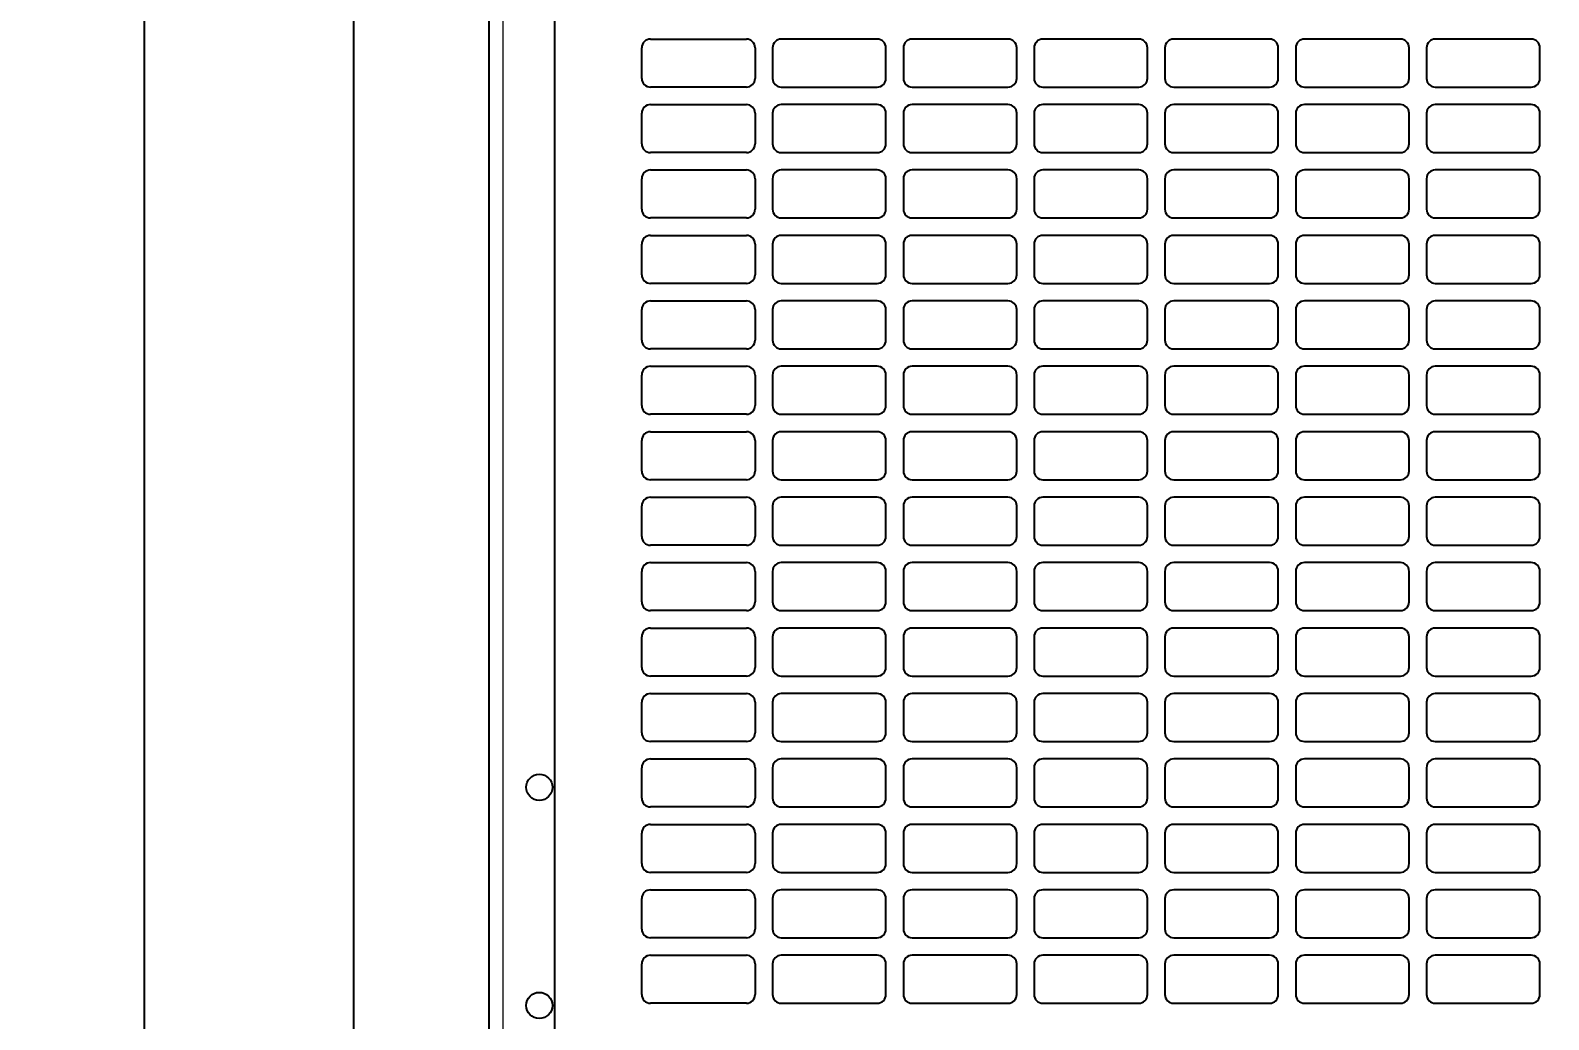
# Model space of a CAD drawing. Header units: millimetres. Extents: x -615 to 971, y 528 to 2003.
# Drawn here: x -615.3 to -267.1, y 846.7 to 1073.4 of the extents above; entities that cross this region are included whole.
import ezdxf

# ---------------------------------------------------------------- set-up
doc = ezdxf.new("R2010")
doc.units = ezdxf.units.MM
doc.layers.add('FORMAT', color=7, linetype='Continuous')
doc.styles.add('SLDTEXTSTYLE0', font='TXT', dxfattribs={"width": 0.75})
doc.dimstyles.new('SLDDIMSTYLE0', dxfattribs={"dimtxt": 20, "dimasz": 10, "dimexe": 0, "dimexo": 0.0625, "dimgap": 5, "dimtad": 2, "dimdec": 1, "dimrnd": 1e-09, "dimzin": 12, "dimdsep": 46, "dimtxsty": 'SLDTEXTSTYLE0', "dimsah": 1, "dimcen": 0.09, "dimadec": 0, "dimazin": 3, "dimtfac": 1, "dimtofl": 0, "dimtmove": 0, "dimatfit": 3, "dimfxl": 0, "dimfrac": 2, "dimtolj": 1, "dimtzin": 12, "dimarcsym": 0})

# ---------------------------------------------------------------- blocks, each defined once
blk = doc.blocks.new('_D')
at = {"layer": 'FORMAT'}
for p, q in [((-481.57, 1841.41), (-590.21, 1841.41)), ((-589.21, 1841.41), (-589.21, 758.39)), ((-481.57, 758.39), (-590.21, 758.39))]:
    blk.add_line(p, q, dxfattribs=at)
for points in [[(-589.21, 1841.41), (-590.75, 1831.41), (-587.67, 1831.41)], [(-589.21, 758.39), (-587.67, 768.39), (-590.75, 768.39)]]:
    blk.add_solid(points, dxfattribs=at)
at = {"layer": 'FORMAT', "insert": (-614.99, 1270.35), "char_height": 20, "attachment_point": 1, "rotation": 90, "style": 'SLDTEXTSTYLE0'}
blk.add_mtext('1083', dxfattribs=at)
blk = doc.blocks.new('_D_4')
at = {"layer": 'FORMAT'}
for p, q in [((-495.06, 1299.89), (-495.06, 676.4)), ((-39.06, 1299.89), (-39.06, 676.4)), ((-495.06, 677.4), (-39.06, 677.4))]:
    blk.add_line(p, q, dxfattribs=at)
for points in [[(-495.06, 677.4), (-485.06, 675.86), (-485.06, 678.94)], [(-39.06, 677.4), (-49.06, 678.94), (-49.06, 675.86)]]:
    blk.add_solid(points, dxfattribs=at)
at = {"layer": 'FORMAT', "insert": (-289.22, 703.18), "char_height": 20, "attachment_point": 1, "style": 'SLDTEXTSTYLE0'}
blk.add_mtext('456', dxfattribs=at)
blk = doc.blocks.new('_D_5')
at = {"layer": 'FORMAT'}
for p, q in [((-495.07, 1824.9), (-542.21, 1824.9)), ((-541.21, 1824.9), (-541.21, 774.9)), ((-495.07, 774.9), (-542.21, 774.9))]:
    blk.add_line(p, q, dxfattribs=at)
for points in [[(-541.21, 1824.9), (-542.75, 1814.9), (-539.67, 1814.9)], [(-541.21, 774.9), (-539.67, 784.9), (-542.75, 784.9)]]:
    blk.add_solid(points, dxfattribs=at)
at = {"layer": 'FORMAT', "insert": (-566.99, 1270.35), "char_height": 20, "attachment_point": 1, "rotation": 90, "style": 'SLDTEXTSTYLE0'}
blk.add_mtext('1050', dxfattribs=at)

msp = doc.modelspace()

# ---------------------------------------------------------------- linework, layer by layer
at = {"color": 7, "linetype": 'Continuous', "lineweight": 25}
for p, q in [((-510.06, 758.4), (-510.06, 1841.4)), ((-475.06, 1062.4), (-475.06, 1069.4)), ((-473.06, 1071.4), (-451.06, 1071.4)), ((-449.06, 1069.4), (-449.06, 1062.4)), ((-445.06, 1069.4), (-445.06, 1062.4)), ((-421.06, 1071.4), (-443.06, 1071.4)), ((-419.06, 1062.4), (-419.06, 1069.4)), ((-415.06, 1069.4), (-415.06, 1062.4)), ((-391.06, 1071.4), (-413.06, 1071.4)), ((-389.06, 1062.4), (-389.06, 1069.4)), ((-385.06, 1069.4), (-385.06, 1062.4)), ((-361.06, 1071.4), (-383.06, 1071.4)), ((-359.06, 1062.4), (-359.06, 1069.4)), ((-355.06, 1069.4), (-355.06, 1062.4)), ((-331.06, 1071.4), (-353.06, 1071.4)), ((-329.06, 1062.4), (-329.06, 1069.4)), ((-325.06, 1069.4), (-325.06, 1062.4)), ((-301.06, 1071.4), (-323.06, 1071.4)), ((-299.06, 1062.4), (-299.06, 1069.4)), ((-295.06, 1069.4), (-295.06, 1062.4)), ((-271.06, 1071.4), (-293.06, 1071.4)), ((-269.06, 1062.4), (-269.06, 1069.4)), ((-451.06, 1060.4), (-473.06, 1060.4)), ((-443.06, 1060.4), (-421.06, 1060.4)), ((-413.06, 1060.4), (-391.06, 1060.4)), ((-383.06, 1060.4), (-361.06, 1060.4)), ((-353.06, 1060.4), (-331.06, 1060.4)), ((-323.06, 1060.4), (-301.06, 1060.4)), ((-293.06, 1060.4), (-271.06, 1060.4)), ((-473.06, 1056.4), (-451.06, 1056.4)), ((-421.06, 1056.4), (-443.06, 1056.4)), ((-391.06, 1056.4), (-413.06, 1056.4)), ((-361.06, 1056.4), (-383.06, 1056.4)), ((-331.06, 1056.4), (-353.06, 1056.4)), ((-301.06, 1056.4), (-323.06, 1056.4)), ((-271.06, 1056.4), (-293.06, 1056.4)), ((-475.06, 1047.4), (-475.06, 1054.4)), ((-449.06, 1054.4), (-449.06, 1047.4)), ((-445.06, 1054.4), (-445.06, 1047.4)), ((-419.06, 1047.4), (-419.06, 1054.4)), ((-415.06, 1054.4), (-415.06, 1047.4)), ((-389.06, 1047.4), (-389.06, 1054.4)), ((-385.06, 1054.4), (-385.06, 1047.4)), ((-359.06, 1047.4), (-359.06, 1054.4)), ((-355.06, 1054.4), (-355.06, 1047.4)), ((-329.06, 1047.4), (-329.06, 1054.4)), ((-325.06, 1054.4), (-325.06, 1047.4)), ((-299.06, 1047.4), (-299.06, 1054.4)), ((-295.06, 1054.4), (-295.06, 1047.4)), ((-269.06, 1047.4), (-269.06, 1054.4)), ((-451.06, 1045.4), (-473.06, 1045.4)), ((-443.06, 1045.4), (-421.06, 1045.4)), ((-413.06, 1045.4), (-391.06, 1045.4)), ((-383.06, 1045.4), (-361.06, 1045.4)), ((-353.06, 1045.4), (-331.06, 1045.4)), ((-323.06, 1045.4), (-301.06, 1045.4)), ((-293.06, 1045.4), (-271.06, 1045.4)), ((-473.06, 1041.4), (-451.06, 1041.4)), ((-421.06, 1041.4), (-443.06, 1041.4)), ((-391.06, 1041.4), (-413.06, 1041.4)), ((-361.06, 1041.4), (-383.06, 1041.4)), ((-331.06, 1041.4), (-353.06, 1041.4)), ((-301.06, 1041.4), (-323.06, 1041.4)), ((-271.06, 1041.4), (-293.06, 1041.4)), ((-475.06, 1032.4), (-475.06, 1039.4)), ((-449.06, 1039.4), (-449.06, 1032.4)), ((-445.06, 1039.4), (-445.06, 1032.4)), ((-419.06, 1032.4), (-419.06, 1039.4)), ((-415.06, 1039.4), (-415.06, 1032.4)), ((-389.06, 1032.4), (-389.06, 1039.4)), ((-385.06, 1039.4), (-385.06, 1032.4)), ((-359.06, 1032.4), (-359.06, 1039.4)), ((-355.06, 1039.4), (-355.06, 1032.4)), ((-329.06, 1032.4), (-329.06, 1039.4)), ((-325.06, 1039.4), (-325.06, 1032.4)), ((-299.06, 1032.4), (-299.06, 1039.4)), ((-295.06, 1039.4), (-295.06, 1032.4)), ((-269.06, 1032.4), (-269.06, 1039.4)), ((-451.06, 1030.4), (-473.06, 1030.4)), ((-443.06, 1030.4), (-421.06, 1030.4)), ((-413.06, 1030.4), (-391.06, 1030.4)), ((-383.06, 1030.4), (-361.06, 1030.4)), ((-353.06, 1030.4), (-331.06, 1030.4)), ((-323.06, 1030.4), (-301.06, 1030.4)), ((-293.06, 1030.4), (-271.06, 1030.4)), ((-475.06, 1017.4), (-475.06, 1024.4)), ((-473.06, 1026.4), (-451.06, 1026.4)), ((-449.06, 1024.4), (-449.06, 1017.4)), ((-445.06, 1024.4), (-445.06, 1017.4)), ((-421.06, 1026.4), (-443.06, 1026.4)), ((-419.06, 1017.4), (-419.06, 1024.4)), ((-415.06, 1024.4), (-415.06, 1017.4)), ((-391.06, 1026.4), (-413.06, 1026.4)), ((-389.06, 1017.4), (-389.06, 1024.4)), ((-385.06, 1024.4), (-385.06, 1017.4)), ((-361.06, 1026.4), (-383.06, 1026.4)), ((-359.06, 1017.4), (-359.06, 1024.4)), ((-355.06, 1024.4), (-355.06, 1017.4)), ((-331.06, 1026.4), (-353.06, 1026.4)), ((-329.06, 1017.4), (-329.06, 1024.4)), ((-325.06, 1024.4), (-325.06, 1017.4)), ((-301.06, 1026.4), (-323.06, 1026.4)), ((-299.06, 1017.4), (-299.06, 1024.4)), ((-295.06, 1024.4), (-295.06, 1017.4)), ((-271.06, 1026.4), (-293.06, 1026.4)), ((-269.06, 1017.4), (-269.06, 1024.4)), ((-451.06, 1015.4), (-473.06, 1015.4)), ((-443.06, 1015.4), (-421.06, 1015.4)), ((-413.06, 1015.4), (-391.06, 1015.4)), ((-383.06, 1015.4), (-361.06, 1015.4)), ((-353.06, 1015.4), (-331.06, 1015.4)), ((-323.06, 1015.4), (-301.06, 1015.4)), ((-293.06, 1015.4), (-271.06, 1015.4)), ((-473.06, 1011.4), (-451.06, 1011.4)), ((-421.06, 1011.4), (-443.06, 1011.4)), ((-391.06, 1011.4), (-413.06, 1011.4)), ((-361.06, 1011.4), (-383.06, 1011.4)), ((-331.06, 1011.4), (-353.06, 1011.4)), ((-301.06, 1011.4), (-323.06, 1011.4)), ((-271.06, 1011.4), (-293.06, 1011.4)), ((-475.06, 1002.4), (-475.06, 1009.4)), ((-449.06, 1009.4), (-449.06, 1002.4)), ((-445.06, 1009.4), (-445.06, 1002.4)), ((-419.06, 1002.4), (-419.06, 1009.4)), ((-415.06, 1009.4), (-415.06, 1002.4)), ((-389.06, 1002.4), (-389.06, 1009.4)), ((-385.06, 1009.4), (-385.06, 1002.4)), ((-359.06, 1002.4), (-359.06, 1009.4)), ((-355.06, 1009.4), (-355.06, 1002.4)), ((-329.06, 1002.4), (-329.06, 1009.4)), ((-325.06, 1009.4), (-325.06, 1002.4)), ((-299.06, 1002.4), (-299.06, 1009.4)), ((-295.06, 1009.4), (-295.06, 1002.4)), ((-269.06, 1002.4), (-269.06, 1009.4)), ((-451.06, 1000.4), (-473.06, 1000.4)), ((-443.06, 1000.4), (-421.06, 1000.4)), ((-413.06, 1000.4), (-391.06, 1000.4)), ((-383.06, 1000.4), (-361.06, 1000.4)), ((-353.06, 1000.4), (-331.06, 1000.4)), ((-323.06, 1000.4), (-301.06, 1000.4)), ((-293.06, 1000.4), (-271.06, 1000.4)), ((-473.06, 996.4), (-451.06, 996.4)), ((-421.06, 996.4), (-443.06, 996.4)), ((-391.06, 996.4), (-413.06, 996.4)), ((-361.06, 996.4), (-383.06, 996.4)), ((-331.06, 996.4), (-353.06, 996.4)), ((-301.06, 996.4), (-323.06, 996.4)), ((-271.06, 996.4), (-293.06, 996.4)), ((-475.06, 987.4), (-475.06, 994.4)), ((-449.06, 994.4), (-449.06, 987.4)), ((-445.06, 994.4), (-445.06, 987.4)), ((-419.06, 987.4), (-419.06, 994.4)), ((-415.06, 994.4), (-415.06, 987.4)), ((-389.06, 987.4), (-389.06, 994.4)), ((-385.06, 994.4), (-385.06, 987.4)), ((-359.06, 987.4), (-359.06, 994.4)), ((-355.06, 994.4), (-355.06, 987.4)), ((-329.06, 987.4), (-329.06, 994.4)), ((-325.06, 994.4), (-325.06, 987.4)), ((-299.06, 987.4), (-299.06, 994.4)), ((-295.06, 994.4), (-295.06, 987.4)), ((-269.06, 987.4), (-269.06, 994.4)), ((-451.06, 985.4), (-473.06, 985.4)), ((-443.06, 985.4), (-421.06, 985.4)), ((-413.06, 985.4), (-391.06, 985.4)), ((-383.06, 985.4), (-361.06, 985.4)), ((-353.06, 985.4), (-331.06, 985.4)), ((-323.06, 985.4), (-301.06, 985.4)), ((-293.06, 985.4), (-271.06, 985.4)), ((-475.06, 972.4), (-475.06, 979.4)), ((-473.06, 981.4), (-451.06, 981.4)), ((-449.06, 979.4), (-449.06, 972.4)), ((-445.06, 979.4), (-445.06, 972.4)), ((-421.06, 981.4), (-443.06, 981.4)), ((-419.06, 972.4), (-419.06, 979.4)), ((-415.06, 979.4), (-415.06, 972.4)), ((-391.06, 981.4), (-413.06, 981.4)), ((-389.06, 972.4), (-389.06, 979.4)), ((-385.06, 979.4), (-385.06, 972.4)), ((-361.06, 981.4), (-383.06, 981.4)), ((-359.06, 972.4), (-359.06, 979.4)), ((-355.06, 979.4), (-355.06, 972.4)), ((-331.06, 981.4), (-353.06, 981.4)), ((-329.06, 972.4), (-329.06, 979.4)), ((-325.06, 979.4), (-325.06, 972.4)), ((-301.06, 981.4), (-323.06, 981.4)), ((-299.06, 972.4), (-299.06, 979.4)), ((-295.06, 979.4), (-295.06, 972.4)), ((-271.06, 981.4), (-293.06, 981.4)), ((-269.06, 972.4), (-269.06, 979.4)), ((-451.06, 970.4), (-473.06, 970.4)), ((-443.06, 970.4), (-421.06, 970.4)), ((-413.06, 970.4), (-391.06, 970.4)), ((-383.06, 970.4), (-361.06, 970.4)), ((-353.06, 970.4), (-331.06, 970.4)), ((-323.06, 970.4), (-301.06, 970.4)), ((-293.06, 970.4), (-271.06, 970.4)), ((-473.06, 966.4), (-451.06, 966.4)), ((-421.06, 966.4), (-443.06, 966.4)), ((-391.06, 966.4), (-413.06, 966.4)), ((-361.06, 966.4), (-383.06, 966.4)), ((-331.06, 966.4), (-353.06, 966.4)), ((-301.06, 966.4), (-323.06, 966.4)), ((-271.06, 966.4), (-293.06, 966.4)), ((-475.06, 957.4), (-475.06, 964.4)), ((-449.06, 964.4), (-449.06, 957.4)), ((-445.06, 964.4), (-445.06, 957.4)), ((-419.06, 957.4), (-419.06, 964.4)), ((-415.06, 964.4), (-415.06, 957.4)), ((-389.06, 957.4), (-389.06, 964.4)), ((-385.06, 964.4), (-385.06, 957.4)), ((-359.06, 957.4), (-359.06, 964.4)), ((-355.06, 964.4), (-355.06, 957.4)), ((-329.06, 957.4), (-329.06, 964.4)), ((-325.06, 964.4), (-325.06, 957.4)), ((-299.06, 957.4), (-299.06, 964.4)), ((-295.06, 964.4), (-295.06, 957.4)), ((-269.06, 957.4), (-269.06, 964.4)), ((-451.06, 955.4), (-473.06, 955.4)), ((-443.06, 955.4), (-421.06, 955.4)), ((-413.06, 955.4), (-391.06, 955.4)), ((-383.06, 955.4), (-361.06, 955.4)), ((-353.06, 955.4), (-331.06, 955.4)), ((-323.06, 955.4), (-301.06, 955.4)), ((-293.06, 955.4), (-271.06, 955.4)), ((-473.06, 951.4), (-451.06, 951.4)), ((-421.06, 951.4), (-443.06, 951.4)), ((-391.06, 951.4), (-413.06, 951.4)), ((-361.06, 951.4), (-383.06, 951.4)), ((-331.06, 951.4), (-353.06, 951.4)), ((-301.06, 951.4), (-323.06, 951.4)), ((-271.06, 951.4), (-293.06, 951.4)), ((-475.06, 942.4), (-475.06, 949.4)), ((-449.06, 949.4), (-449.06, 942.4)), ((-445.06, 949.4), (-445.06, 942.4)), ((-419.06, 942.4), (-419.06, 949.4)), ((-415.06, 949.4), (-415.06, 942.4)), ((-389.06, 942.4), (-389.06, 949.4)), ((-385.06, 949.4), (-385.06, 942.4)), ((-359.06, 942.4), (-359.06, 949.4)), ((-355.06, 949.4), (-355.06, 942.4)), ((-329.06, 942.4), (-329.06, 949.4)), ((-325.06, 949.4), (-325.06, 942.4)), ((-299.06, 942.4), (-299.06, 949.4)), ((-295.06, 949.4), (-295.06, 942.4)), ((-269.06, 942.4), (-269.06, 949.4)), ((-451.06, 940.4), (-473.06, 940.4)), ((-443.06, 940.4), (-421.06, 940.4)), ((-413.06, 940.4), (-391.06, 940.4)), ((-383.06, 940.4), (-361.06, 940.4)), ((-353.06, 940.4), (-331.06, 940.4)), ((-323.06, 940.4), (-301.06, 940.4)), ((-293.06, 940.4), (-271.06, 940.4)), ((-475.06, 927.4), (-475.06, 934.4)), ((-473.06, 936.4), (-451.06, 936.4)), ((-449.06, 934.4), (-449.06, 927.4)), ((-445.06, 934.4), (-445.06, 927.4)), ((-421.06, 936.4), (-443.06, 936.4)), ((-419.06, 927.4), (-419.06, 934.4)), ((-415.06, 934.4), (-415.06, 927.4)), ((-391.06, 936.4), (-413.06, 936.4)), ((-389.06, 927.4), (-389.06, 934.4)), ((-385.06, 934.4), (-385.06, 927.4)), ((-361.06, 936.4), (-383.06, 936.4)), ((-359.06, 927.4), (-359.06, 934.4)), ((-355.06, 934.4), (-355.06, 927.4)), ((-331.06, 936.4), (-353.06, 936.4)), ((-329.06, 927.4), (-329.06, 934.4)), ((-325.06, 934.4), (-325.06, 927.4)), ((-301.06, 936.4), (-323.06, 936.4)), ((-299.06, 927.4), (-299.06, 934.4)), ((-295.06, 934.4), (-295.06, 927.4)), ((-271.06, 936.4), (-293.06, 936.4)), ((-269.06, 927.4), (-269.06, 934.4)), ((-451.06, 925.4), (-473.06, 925.4)), ((-443.06, 925.4), (-421.06, 925.4)), ((-413.06, 925.4), (-391.06, 925.4)), ((-383.06, 925.4), (-361.06, 925.4)), ((-353.06, 925.4), (-331.06, 925.4)), ((-323.06, 925.4), (-301.06, 925.4)), ((-293.06, 925.4), (-271.06, 925.4)), ((-475.06, 912.4), (-475.06, 919.4)), ((-473.06, 921.4), (-451.06, 921.4)), ((-449.06, 919.4), (-449.06, 912.4)), ((-445.06, 919.4), (-445.06, 912.4)), ((-421.06, 921.4), (-443.06, 921.4)), ((-419.06, 912.4), (-419.06, 919.4)), ((-415.06, 919.4), (-415.06, 912.4)), ((-391.06, 921.4), (-413.06, 921.4)), ((-389.06, 912.4), (-389.06, 919.4)), ((-385.06, 919.4), (-385.06, 912.4)), ((-361.06, 921.4), (-383.06, 921.4)), ((-359.06, 912.4), (-359.06, 919.4)), ((-355.06, 919.4), (-355.06, 912.4)), ((-331.06, 921.4), (-353.06, 921.4)), ((-329.06, 912.4), (-329.06, 919.4)), ((-325.06, 919.4), (-325.06, 912.4)), ((-301.06, 921.4), (-323.06, 921.4)), ((-299.06, 912.4), (-299.06, 919.4)), ((-295.06, 919.4), (-295.06, 912.4)), ((-271.06, 921.4), (-293.06, 921.4)), ((-269.06, 912.4), (-269.06, 919.4)), ((-451.06, 910.4), (-473.06, 910.4)), ((-443.06, 910.4), (-421.06, 910.4)), ((-413.06, 910.4), (-391.06, 910.4)), ((-383.06, 910.4), (-361.06, 910.4)), ((-353.06, 910.4), (-331.06, 910.4)), ((-323.06, 910.4), (-301.06, 910.4)), ((-293.06, 910.4), (-271.06, 910.4)), ((-473.06, 906.4), (-451.06, 906.4)), ((-421.06, 906.4), (-443.06, 906.4)), ((-391.06, 906.4), (-413.06, 906.4)), ((-361.06, 906.4), (-383.06, 906.4)), ((-331.06, 906.4), (-353.06, 906.4)), ((-301.06, 906.4), (-323.06, 906.4)), ((-271.06, 906.4), (-293.06, 906.4)), ((-475.06, 897.4), (-475.06, 904.4)), ((-449.06, 904.4), (-449.06, 897.4)), ((-445.06, 904.4), (-445.06, 897.4)), ((-419.06, 897.4), (-419.06, 904.4)), ((-415.06, 904.4), (-415.06, 897.4)), ((-389.06, 897.4), (-389.06, 904.4)), ((-385.06, 904.4), (-385.06, 897.4)), ((-359.06, 897.4), (-359.06, 904.4)), ((-355.06, 904.4), (-355.06, 897.4)), ((-329.06, 897.4), (-329.06, 904.4)), ((-325.06, 904.4), (-325.06, 897.4)), ((-299.06, 897.4), (-299.06, 904.4)), ((-295.06, 904.4), (-295.06, 897.4)), ((-269.06, 897.4), (-269.06, 904.4)), ((-451.06, 895.4), (-473.06, 895.4)), ((-443.06, 895.4), (-421.06, 895.4)), ((-413.06, 895.4), (-391.06, 895.4)), ((-383.06, 895.4), (-361.06, 895.4)), ((-353.06, 895.4), (-331.06, 895.4)), ((-323.06, 895.4), (-301.06, 895.4)), ((-293.06, 895.4), (-271.06, 895.4)), ((-475.06, 882.4), (-475.06, 889.4)), ((-473.06, 891.4), (-451.06, 891.4)), ((-449.06, 889.4), (-449.06, 882.4)), ((-445.06, 889.4), (-445.06, 882.4)), ((-421.06, 891.4), (-443.06, 891.4)), ((-419.06, 882.4), (-419.06, 889.4)), ((-415.06, 889.4), (-415.06, 882.4)), ((-391.06, 891.4), (-413.06, 891.4)), ((-389.06, 882.4), (-389.06, 889.4)), ((-385.06, 889.4), (-385.06, 882.4)), ((-361.06, 891.4), (-383.06, 891.4)), ((-359.06, 882.4), (-359.06, 889.4)), ((-355.06, 889.4), (-355.06, 882.4)), ((-331.06, 891.4), (-353.06, 891.4)), ((-329.06, 882.4), (-329.06, 889.4)), ((-325.06, 889.4), (-325.06, 882.4)), ((-301.06, 891.4), (-323.06, 891.4)), ((-299.06, 882.4), (-299.06, 889.4)), ((-295.06, 889.4), (-295.06, 882.4)), ((-271.06, 891.4), (-293.06, 891.4)), ((-269.06, 882.4), (-269.06, 889.4)), ((-451.06, 880.4), (-473.06, 880.4)), ((-443.06, 880.4), (-421.06, 880.4)), ((-413.06, 880.4), (-391.06, 880.4)), ((-383.06, 880.4), (-361.06, 880.4)), ((-353.06, 880.4), (-331.06, 880.4)), ((-323.06, 880.4), (-301.06, 880.4)), ((-293.06, 880.4), (-271.06, 880.4)), ((-475.06, 867.4), (-475.06, 874.4)), ((-473.06, 876.4), (-451.06, 876.4)), ((-449.06, 874.4), (-449.06, 867.4)), ((-445.06, 874.4), (-445.06, 867.4)), ((-421.06, 876.4), (-443.06, 876.4)), ((-419.06, 867.4), (-419.06, 874.4)), ((-415.06, 874.4), (-415.06, 867.4)), ((-391.06, 876.4), (-413.06, 876.4)), ((-389.06, 867.4), (-389.06, 874.4)), ((-385.06, 874.4), (-385.06, 867.4)), ((-361.06, 876.4), (-383.06, 876.4)), ((-359.06, 867.4), (-359.06, 874.4)), ((-355.06, 874.4), (-355.06, 867.4)), ((-331.06, 876.4), (-353.06, 876.4)), ((-329.06, 867.4), (-329.06, 874.4)), ((-325.06, 874.4), (-325.06, 867.4)), ((-301.06, 876.4), (-323.06, 876.4)), ((-299.06, 867.4), (-299.06, 874.4)), ((-295.06, 874.4), (-295.06, 867.4)), ((-271.06, 876.4), (-293.06, 876.4)), ((-269.06, 867.4), (-269.06, 874.4)), ((-451.06, 865.4), (-473.06, 865.4)), ((-443.06, 865.4), (-421.06, 865.4)), ((-413.06, 865.4), (-391.06, 865.4)), ((-383.06, 865.4), (-361.06, 865.4)), ((-353.06, 865.4), (-331.06, 865.4)), ((-323.06, 865.4), (-301.06, 865.4)), ((-293.06, 865.4), (-271.06, 865.4)), ((-473.06, 861.4), (-451.06, 861.4)), ((-421.06, 861.4), (-443.06, 861.4)), ((-391.06, 861.4), (-413.06, 861.4)), ((-361.06, 861.4), (-383.06, 861.4)), ((-331.06, 861.4), (-353.06, 861.4)), ((-301.06, 861.4), (-323.06, 861.4)), ((-271.06, 861.4), (-293.06, 861.4)), ((-475.06, 852.4), (-475.06, 859.4)), ((-449.06, 859.4), (-449.06, 852.4)), ((-445.06, 859.4), (-445.06, 852.4)), ((-419.06, 852.4), (-419.06, 859.4)), ((-415.06, 859.4), (-415.06, 852.4)), ((-389.06, 852.4), (-389.06, 859.4)), ((-385.06, 859.4), (-385.06, 852.4)), ((-359.06, 852.4), (-359.06, 859.4)), ((-355.06, 859.4), (-355.06, 852.4)), ((-329.06, 852.4), (-329.06, 859.4)), ((-325.06, 859.4), (-325.06, 852.4)), ((-299.06, 852.4), (-299.06, 859.4)), ((-295.06, 859.4), (-295.06, 852.4)), ((-269.06, 852.4), (-269.06, 859.4)), ((-451.06, 850.4), (-473.06, 850.4)), ((-443.06, 850.4), (-421.06, 850.4)), ((-413.06, 850.4), (-391.06, 850.4)), ((-383.06, 850.4), (-361.06, 850.4)), ((-353.06, 850.4), (-331.06, 850.4)), ((-323.06, 850.4), (-301.06, 850.4)), ((-293.06, 850.4), (-271.06, 850.4))]:
    msp.add_line(p, q, dxfattribs=at)
at = {"color": 8, "linetype": 'Continuous', "lineweight": 18}
msp.add_line((-506.96, 1841.4), (-506.96, 758.4), dxfattribs=at)
at = {"color": 7, "linetype": 'Continuous', "lineweight": 25}
for centre in [(-498.56, 899.9), (-498.56, 849.9)]:
    msp.add_circle(centre, 3, dxfattribs=at)
for centre, start, end in [((-473.06, 1069.4), 90, 180), ((-451.06, 1069.4), 0, 90), ((-443.06, 1069.4), 90, 180), ((-421.06, 1069.4), 0, 90), ((-413.06, 1069.4), 90, 180), ((-391.06, 1069.4), 0, 90), ((-383.06, 1069.4), 90, 180), ((-361.06, 1069.4), 0, 90), ((-353.06, 1069.4), 90, 180), ((-331.06, 1069.4), 0, 90), ((-323.06, 1069.4), 90, 180), ((-301.06, 1069.4), 0, 90), ((-293.06, 1069.4), 90, 180), ((-271.06, 1069.4), 0, 90), ((-473.06, 1062.4), 180, 270), ((-451.06, 1062.4), 270, 0), ((-443.06, 1062.4), 180, 270), ((-421.06, 1062.4), 270, 0), ((-413.06, 1062.4), 180, 270), ((-391.06, 1062.4), 270, 0), ((-383.06, 1062.4), 180, 270), ((-361.06, 1062.4), 270, 0), ((-353.06, 1062.4), 180, 270), ((-331.06, 1062.4), 270, 0), ((-323.06, 1062.4), 180, 270), ((-301.06, 1062.4), 270, 0), ((-293.06, 1062.4), 180, 270), ((-271.06, 1062.4), 270, 0), ((-473.06, 1054.4), 90, 180), ((-451.06, 1054.4), 0, 90), ((-443.06, 1054.4), 90, 180), ((-421.06, 1054.4), 0, 90), ((-413.06, 1054.4), 90, 180), ((-391.06, 1054.4), 0, 90), ((-383.06, 1054.4), 90, 180), ((-361.06, 1054.4), 0, 90), ((-353.06, 1054.4), 90, 180), ((-331.06, 1054.4), 0, 90), ((-323.06, 1054.4), 90, 180), ((-301.06, 1054.4), 0, 90), ((-293.06, 1054.4), 90, 180), ((-271.06, 1054.4), 0, 90), ((-473.06, 1047.4), 180, 270), ((-451.06, 1047.4), 270, 0), ((-443.06, 1047.4), 180, 270), ((-421.06, 1047.4), 270, 0), ((-413.06, 1047.4), 180, 270), ((-391.06, 1047.4), 270, 0), ((-383.06, 1047.4), 180, 270), ((-361.06, 1047.4), 270, 0), ((-353.06, 1047.4), 180, 270), ((-331.06, 1047.4), 270, 0), ((-323.06, 1047.4), 180, 270), ((-301.06, 1047.4), 270, 0), ((-293.06, 1047.4), 180, 270), ((-271.06, 1047.4), 270, 0), ((-473.06, 1039.4), 90, 180), ((-451.06, 1039.4), 0, 90), ((-443.06, 1039.4), 90, 180), ((-421.06, 1039.4), 0, 90), ((-413.06, 1039.4), 90, 180), ((-391.06, 1039.4), 0, 90), ((-383.06, 1039.4), 90, 180), ((-361.06, 1039.4), 0, 90), ((-353.06, 1039.4), 90, 180), ((-331.06, 1039.4), 0, 90), ((-323.06, 1039.4), 90, 180), ((-301.06, 1039.4), 0, 90), ((-293.06, 1039.4), 90, 180), ((-271.06, 1039.4), 0, 90), ((-473.06, 1032.4), 180, 270), ((-451.06, 1032.4), 270, 0), ((-443.06, 1032.4), 180, 270), ((-421.06, 1032.4), 270, 0), ((-413.06, 1032.4), 180, 270), ((-391.06, 1032.4), 270, 0), ((-383.06, 1032.4), 180, 270), ((-361.06, 1032.4), 270, 0), ((-353.06, 1032.4), 180, 270), ((-331.06, 1032.4), 270, 0), ((-323.06, 1032.4), 180, 270), ((-301.06, 1032.4), 270, 0), ((-293.06, 1032.4), 180, 270), ((-271.06, 1032.4), 270, 0), ((-473.06, 1024.4), 90, 180), ((-451.06, 1024.4), 0, 90), ((-443.06, 1024.4), 90, 180), ((-421.06, 1024.4), 0, 90), ((-413.06, 1024.4), 90, 180), ((-391.06, 1024.4), 0, 90), ((-383.06, 1024.4), 90, 180), ((-361.06, 1024.4), 0, 90), ((-353.06, 1024.4), 90, 180), ((-331.06, 1024.4), 0, 90), ((-323.06, 1024.4), 90, 180), ((-301.06, 1024.4), 0, 90), ((-293.06, 1024.4), 90, 180), ((-271.06, 1024.4), 0, 90), ((-473.06, 1017.4), 180, 270), ((-451.06, 1017.4), 270, 0), ((-443.06, 1017.4), 180, 270), ((-421.06, 1017.4), 270, 0), ((-413.06, 1017.4), 180, 270), ((-391.06, 1017.4), 270, 0), ((-383.06, 1017.4), 180, 270), ((-361.06, 1017.4), 270, 0), ((-353.06, 1017.4), 180, 270), ((-331.06, 1017.4), 270, 0), ((-323.06, 1017.4), 180, 270), ((-301.06, 1017.4), 270, 0), ((-293.06, 1017.4), 180, 270), ((-271.06, 1017.4), 270, 0), ((-473.06, 1009.4), 90, 180), ((-451.06, 1009.4), 0, 90), ((-443.06, 1009.4), 90, 180), ((-421.06, 1009.4), 0, 90), ((-413.06, 1009.4), 90, 180), ((-391.06, 1009.4), 0, 90), ((-383.06, 1009.4), 90, 180), ((-361.06, 1009.4), 0, 90), ((-353.06, 1009.4), 90, 180), ((-331.06, 1009.4), 0, 90), ((-323.06, 1009.4), 90, 180), ((-301.06, 1009.4), 0, 90), ((-293.06, 1009.4), 90, 180), ((-271.06, 1009.4), 0, 90), ((-473.06, 1002.4), 180, 270), ((-451.06, 1002.4), 270, 0), ((-443.06, 1002.4), 180, 270), ((-421.06, 1002.4), 270, 0), ((-413.06, 1002.4), 180, 270), ((-391.06, 1002.4), 270, 0), ((-383.06, 1002.4), 180, 270), ((-361.06, 1002.4), 270, 0), ((-353.06, 1002.4), 180, 270), ((-331.06, 1002.4), 270, 0), ((-323.06, 1002.4), 180, 270), ((-301.06, 1002.4), 270, 0), ((-293.06, 1002.4), 180, 270), ((-271.06, 1002.4), 270, 0), ((-473.06, 994.4), 90, 180), ((-451.06, 994.4), 0, 90), ((-443.06, 994.4), 90, 180), ((-421.06, 994.4), 0, 90), ((-413.06, 994.4), 90, 180), ((-391.06, 994.4), 0, 90), ((-383.06, 994.4), 90, 180), ((-361.06, 994.4), 0, 90), ((-353.06, 994.4), 90, 180), ((-331.06, 994.4), 0, 90), ((-323.06, 994.4), 90, 180), ((-301.06, 994.4), 0, 90), ((-293.06, 994.4), 90, 180), ((-271.06, 994.4), 0, 90), ((-473.06, 987.4), 180, 270), ((-451.06, 987.4), 270, 0), ((-443.06, 987.4), 180, 270), ((-421.06, 987.4), 270, 0), ((-413.06, 987.4), 180, 270), ((-391.06, 987.4), 270, 0), ((-383.06, 987.4), 180, 270), ((-361.06, 987.4), 270, 0), ((-353.06, 987.4), 180, 270), ((-331.06, 987.4), 270, 0), ((-323.06, 987.4), 180, 270), ((-301.06, 987.4), 270, 0), ((-293.06, 987.4), 180, 270), ((-271.06, 987.4), 270, 0), ((-473.06, 979.4), 90, 180), ((-451.06, 979.4), 0, 90), ((-443.06, 979.4), 90, 180), ((-421.06, 979.4), 0, 90), ((-413.06, 979.4), 90, 180), ((-391.06, 979.4), 0, 90), ((-383.06, 979.4), 90, 180), ((-361.06, 979.4), 0, 90), ((-353.06, 979.4), 90, 180), ((-331.06, 979.4), 0, 90), ((-323.06, 979.4), 90, 180), ((-301.06, 979.4), 0, 90), ((-293.06, 979.4), 90, 180), ((-271.06, 979.4), 0, 90), ((-473.06, 972.4), 180, 270), ((-451.06, 972.4), 270, 0), ((-443.06, 972.4), 180, 270), ((-421.06, 972.4), 270, 0), ((-413.06, 972.4), 180, 270), ((-391.06, 972.4), 270, 0), ((-383.06, 972.4), 180, 270), ((-361.06, 972.4), 270, 0), ((-353.06, 972.4), 180, 270), ((-331.06, 972.4), 270, 0), ((-323.06, 972.4), 180, 270), ((-301.06, 972.4), 270, 0), ((-293.06, 972.4), 180, 270), ((-271.06, 972.4), 270, 0), ((-473.06, 964.4), 90, 180), ((-451.06, 964.4), 0, 90), ((-443.06, 964.4), 90, 180), ((-421.06, 964.4), 0, 90), ((-413.06, 964.4), 90, 180), ((-391.06, 964.4), 0, 90), ((-383.06, 964.4), 90, 180), ((-361.06, 964.4), 0, 90), ((-353.06, 964.4), 90, 180), ((-331.06, 964.4), 0, 90), ((-323.06, 964.4), 90, 180), ((-301.06, 964.4), 0, 90), ((-293.06, 964.4), 90, 180), ((-271.06, 964.4), 0, 90), ((-473.06, 957.4), 180, 270), ((-451.06, 957.4), 270, 0), ((-443.06, 957.4), 180, 270), ((-421.06, 957.4), 270, 0), ((-413.06, 957.4), 180, 270), ((-391.06, 957.4), 270, 0), ((-383.06, 957.4), 180, 270), ((-361.06, 957.4), 270, 0), ((-353.06, 957.4), 180, 270), ((-331.06, 957.4), 270, 0), ((-323.06, 957.4), 180, 270), ((-301.06, 957.4), 270, 0), ((-293.06, 957.4), 180, 270), ((-271.06, 957.4), 270, 0), ((-473.06, 949.4), 90, 180), ((-451.06, 949.4), 0, 90), ((-443.06, 949.4), 90, 180), ((-421.06, 949.4), 0, 90), ((-413.06, 949.4), 90, 180), ((-391.06, 949.4), 0, 90), ((-383.06, 949.4), 90, 180), ((-361.06, 949.4), 0, 90), ((-353.06, 949.4), 90, 180), ((-331.06, 949.4), 0, 90), ((-323.06, 949.4), 90, 180), ((-301.06, 949.4), 0, 90), ((-293.06, 949.4), 90, 180), ((-271.06, 949.4), 0, 90), ((-473.06, 942.4), 180, 270), ((-451.06, 942.4), 270, 0), ((-443.06, 942.4), 180, 270), ((-421.06, 942.4), 270, 0), ((-413.06, 942.4), 180, 270), ((-391.06, 942.4), 270, 0), ((-383.06, 942.4), 180, 270), ((-361.06, 942.4), 270, 0), ((-353.06, 942.4), 180, 270), ((-331.06, 942.4), 270, 0), ((-323.06, 942.4), 180, 270), ((-301.06, 942.4), 270, 0), ((-293.06, 942.4), 180, 270), ((-271.06, 942.4), 270, 0), ((-473.06, 934.4), 90, 180), ((-451.06, 934.4), 0, 90), ((-443.06, 934.4), 90, 180), ((-421.06, 934.4), 0, 90), ((-413.06, 934.4), 90, 180), ((-391.06, 934.4), 0, 90), ((-383.06, 934.4), 90, 180), ((-361.06, 934.4), 0, 90), ((-353.06, 934.4), 90, 180), ((-331.06, 934.4), 0, 90), ((-323.06, 934.4), 90, 180), ((-301.06, 934.4), 0, 90), ((-293.06, 934.4), 90, 180), ((-271.06, 934.4), 0, 90), ((-473.06, 927.4), 180, 270), ((-451.06, 927.4), 270, 0), ((-443.06, 927.4), 180, 270), ((-421.06, 927.4), 270, 0), ((-413.06, 927.4), 180, 270), ((-391.06, 927.4), 270, 0), ((-383.06, 927.4), 180, 270), ((-361.06, 927.4), 270, 0), ((-353.06, 927.4), 180, 270), ((-331.06, 927.4), 270, 0), ((-323.06, 927.4), 180, 270), ((-301.06, 927.4), 270, 0), ((-293.06, 927.4), 180, 270), ((-271.06, 927.4), 270, 0), ((-473.06, 919.4), 90, 180), ((-451.06, 919.4), 0, 90), ((-443.06, 919.4), 90, 180), ((-421.06, 919.4), 0, 90), ((-413.06, 919.4), 90, 180), ((-391.06, 919.4), 0, 90), ((-383.06, 919.4), 90, 180), ((-361.06, 919.4), 0, 90), ((-353.06, 919.4), 90, 180), ((-331.06, 919.4), 0, 90), ((-323.06, 919.4), 90, 180), ((-301.06, 919.4), 0, 90), ((-293.06, 919.4), 90, 180), ((-271.06, 919.4), 0, 90), ((-473.06, 912.4), 180, 270), ((-451.06, 912.4), 270, 0), ((-443.06, 912.4), 180, 270), ((-421.06, 912.4), 270, 0), ((-413.06, 912.4), 180, 270), ((-391.06, 912.4), 270, 0), ((-383.06, 912.4), 180, 270), ((-361.06, 912.4), 270, 0), ((-353.06, 912.4), 180, 270), ((-331.06, 912.4), 270, 0), ((-323.06, 912.4), 180, 270), ((-301.06, 912.4), 270, 0), ((-293.06, 912.4), 180, 270), ((-271.06, 912.4), 270, 0), ((-473.06, 904.4), 90, 180), ((-451.06, 904.4), 0, 90), ((-443.06, 904.4), 90, 180), ((-421.06, 904.4), 0, 90), ((-413.06, 904.4), 90, 180), ((-391.06, 904.4), 0, 90), ((-383.06, 904.4), 90, 180), ((-361.06, 904.4), 0, 90), ((-353.06, 904.4), 90, 180), ((-331.06, 904.4), 0, 90), ((-323.06, 904.4), 90, 180), ((-301.06, 904.4), 0, 90), ((-293.06, 904.4), 90, 180), ((-271.06, 904.4), 0, 90), ((-473.06, 897.4), 180, 270), ((-451.06, 897.4), 270, 0), ((-443.06, 897.4), 180, 270), ((-421.06, 897.4), 270, 0), ((-413.06, 897.4), 180, 270), ((-391.06, 897.4), 270, 0), ((-383.06, 897.4), 180, 270), ((-361.06, 897.4), 270, 0), ((-353.06, 897.4), 180, 270), ((-331.06, 897.4), 270, 0), ((-323.06, 897.4), 180, 270), ((-301.06, 897.4), 270, 0), ((-293.06, 897.4), 180, 270), ((-271.06, 897.4), 270, 0), ((-473.06, 889.4), 90, 180), ((-451.06, 889.4), 0, 90), ((-443.06, 889.4), 90, 180), ((-421.06, 889.4), 0, 90), ((-413.06, 889.4), 90, 180), ((-391.06, 889.4), 0, 90), ((-383.06, 889.4), 90, 180), ((-361.06, 889.4), 0, 90), ((-353.06, 889.4), 90, 180), ((-331.06, 889.4), 0, 90), ((-323.06, 889.4), 90, 180), ((-301.06, 889.4), 0, 90), ((-293.06, 889.4), 90, 180), ((-271.06, 889.4), 0, 90), ((-473.06, 882.4), 180, 270), ((-451.06, 882.4), 270, 0), ((-443.06, 882.4), 180, 270), ((-421.06, 882.4), 270, 0), ((-413.06, 882.4), 180, 270), ((-391.06, 882.4), 270, 0), ((-383.06, 882.4), 180, 270), ((-361.06, 882.4), 270, 0), ((-353.06, 882.4), 180, 270), ((-331.06, 882.4), 270, 0), ((-323.06, 882.4), 180, 270), ((-301.06, 882.4), 270, 0), ((-293.06, 882.4), 180, 270), ((-271.06, 882.4), 270, 0), ((-473.06, 874.4), 90, 180), ((-451.06, 874.4), 0, 90), ((-443.06, 874.4), 90, 180), ((-421.06, 874.4), 0, 90), ((-413.06, 874.4), 90, 180), ((-391.06, 874.4), 0, 90), ((-383.06, 874.4), 90, 180), ((-361.06, 874.4), 0, 90), ((-353.06, 874.4), 90, 180), ((-331.06, 874.4), 0, 90), ((-323.06, 874.4), 90, 180), ((-301.06, 874.4), 0, 90), ((-293.06, 874.4), 90, 180), ((-271.06, 874.4), 0, 90), ((-473.06, 867.4), 180, 270), ((-451.06, 867.4), 270, 0), ((-443.06, 867.4), 180, 270), ((-421.06, 867.4), 270, 0), ((-413.06, 867.4), 180, 270), ((-391.06, 867.4), 270, 0), ((-383.06, 867.4), 180, 270), ((-361.06, 867.4), 270, 0), ((-353.06, 867.4), 180, 270), ((-331.06, 867.4), 270, 0), ((-323.06, 867.4), 180, 270), ((-301.06, 867.4), 270, 0), ((-293.06, 867.4), 180, 270), ((-271.06, 867.4), 270, 0), ((-473.06, 859.4), 90, 180), ((-451.06, 859.4), 0, 90), ((-443.06, 859.4), 90, 180), ((-421.06, 859.4), 0, 90), ((-413.06, 859.4), 90, 180), ((-391.06, 859.4), 0, 90), ((-383.06, 859.4), 90, 180), ((-361.06, 859.4), 0, 90), ((-353.06, 859.4), 90, 180), ((-331.06, 859.4), 0, 90), ((-323.06, 859.4), 90, 180), ((-301.06, 859.4), 0, 90), ((-293.06, 859.4), 90, 180), ((-271.06, 859.4), 0, 90), ((-473.06, 852.4), 180, 270), ((-451.06, 852.4), 270, 0), ((-443.06, 852.4), 180, 270), ((-421.06, 852.4), 270, 0), ((-413.06, 852.4), 180, 270), ((-391.06, 852.4), 270, 0), ((-383.06, 852.4), 180, 270), ((-361.06, 852.4), 270, 0), ((-353.06, 852.4), 180, 270), ((-331.06, 852.4), 270, 0), ((-323.06, 852.4), 180, 270), ((-301.06, 852.4), 270, 0), ((-293.06, 852.4), 180, 270), ((-271.06, 852.4), 270, 0)]:
    msp.add_arc(centre, 2, start, end, dxfattribs=at)

# ---------------------------------------------------------------- dimensions: what is measured, and where the dimension line sits
at = {"layer": 'FORMAT'}
for base, p1, p2, angle, picture, middle in [((-589.21, 758.39), (-481.56, 1841.41), (-481.56, 758.39), 90, '_D', (-589.21, 1299.9)), ((-541.21, 774.9), (-495.06, 1824.9), (-495.06, 774.9), 90, '_D_5', (-541.21, 1299.9)), ((-39.06, 677.4), (-495.06, 1299.9), (-39.06, 1299.9), 0, '_D_4', (-267.06, 677.4))]:
    dim = msp.add_linear_dim(base=base, p1=p1, p2=p2, angle=angle, dimstyle='SLDDIMSTYLE0', dxfattribs=at)
    dim.commit()
    dim.dimension.update_dxf_attribs({"geometry": picture, "text_midpoint": middle, "dimtype": 160})

doc.saveas('drawing.dxf')
